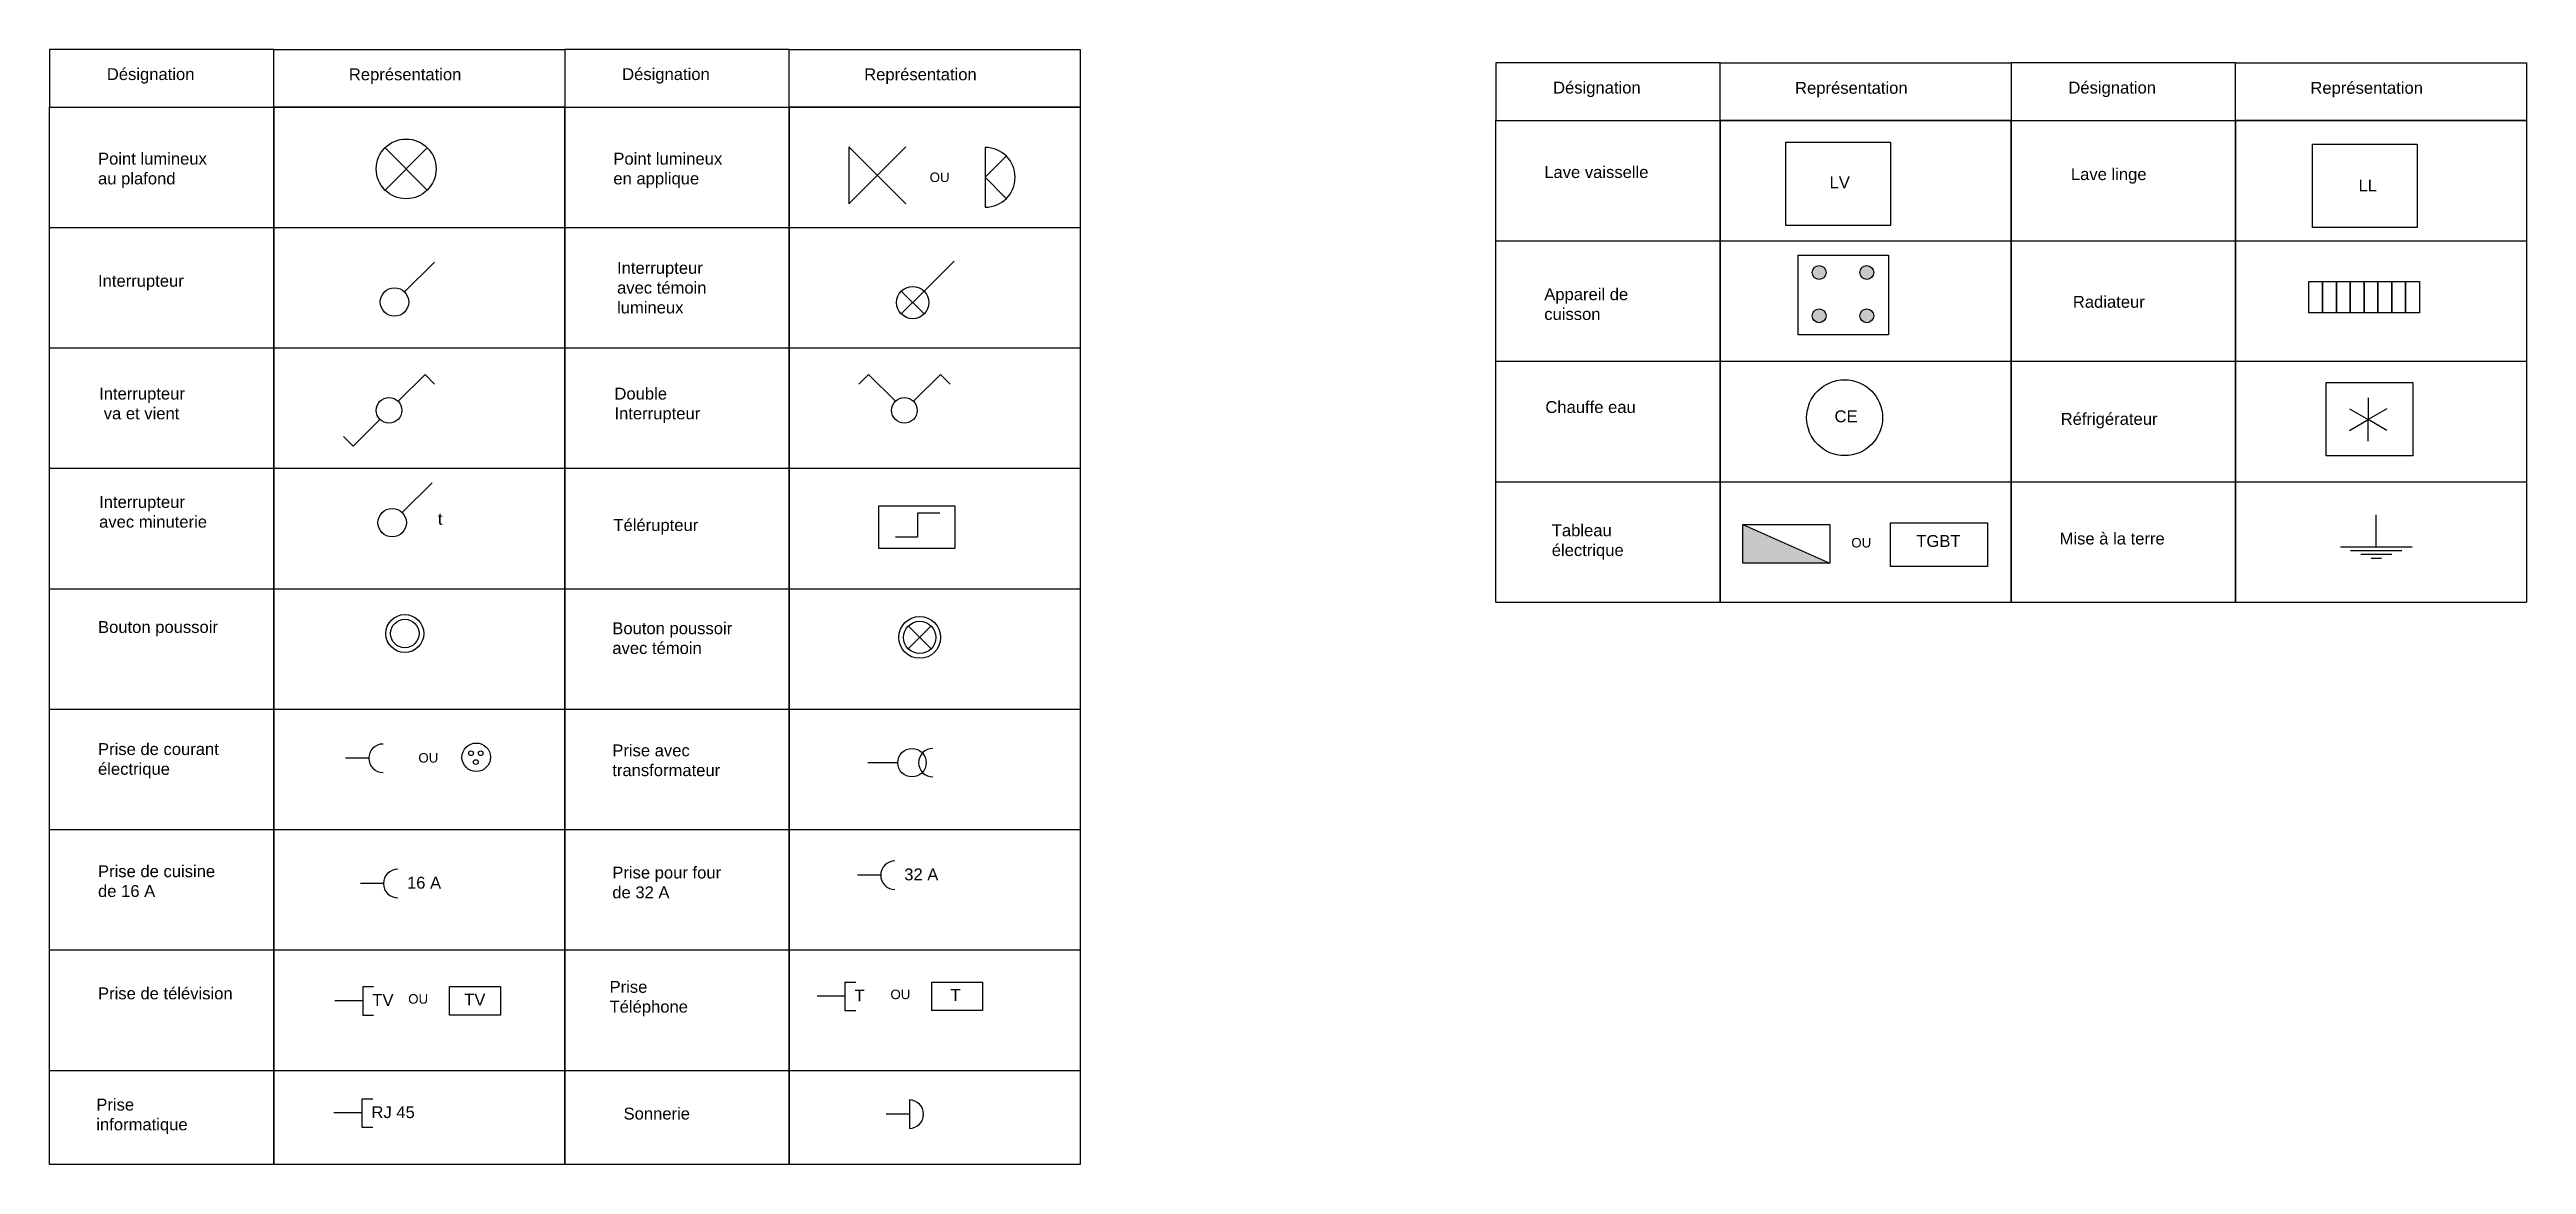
# Model space of a CAD drawing. Header units: millimetres. Extents: x 13 to 534, y 12 to 247.
import ezdxf

# ---------------------------------------------------------------- set-up
doc = ezdxf.new("R2010")
doc.units = ezdxf.units.MM
doc.styles.get("Standard").update_dxf_attribs({"font": 'arial.ttf'})

# ---------------------------------------------------------------- blocks, each defined once
blk = doc.blocks.new('Point lumineux au plafond')
for p, q in [((-4.45, 4.45), (4.45, -4.45)), ((-4.45, -4.45), (4.45, 4.45))]:
    blk.add_line(p, q)
blk.add_circle((0, 0), 6.3)
blk = doc.blocks.new('Interrupteur')
blk.add_line((2.12, 2.12), (8.41, 8.41))
blk.add_circle((0, 0), 3)
blk = doc.blocks.new('Interrupteur va et vient')
for p, q in [((1.91, 1.91), (7.57, 7.57)), ((7.57, 7.57), (9.6, 5.53)), ((-1.91, -1.91), (-7.57, -7.57)), ((-7.57, -7.57), (-9.6, -5.53))]:
    blk.add_line(p, q)
blk.add_circle((0, 0), 2.7)
blk = doc.blocks.new('Interrupteur avec minuterie')
blk.add_line((2.12, 2.12), (8.41, 8.41))
blk.add_circle((0, 0), 3)
at = {"insert": (9.61, 2.05), "char_height": 2.5, "attachment_point": 1}
blk.add_mtext_dynamic_manual_height_columns('t', width=9.5349, gutter_width=12.5, heights=[0], dxfattribs=at)
blk = doc.blocks.new('bouton poussoir')
for radius in [4, 3]:
    blk.add_circle((0, 0), radius)
blk = doc.blocks.new('Prise de courant electrique (version 1)')
blk.add_line((0, 0), (-4.86, 0))
blk.add_arc((3, 0), 3, 90, 270)
blk = doc.blocks.new('Prise de courant électrique (version2)')
for centre, radius in [((0, 0), 3), ((-1.1, 0.84), 0.5), ((0.95, 0.84), 0.5), ((-0.08, -1.03), 0.5)]:
    blk.add_circle(centre, radius)
blk = doc.blocks.new('Prise de cuisine 16 A')
blk.add_line((0, 0), (-4.86, 0))
blk.add_arc((3, 0), 3, 90, 270)
at = {"insert": (4.95, 1.42), "char_height": 2.5, "attachment_point": 1}
blk.add_mtext_dynamic_manual_height_columns('16 A', width=13.6222, gutter_width=12.5, heights=[0], dxfattribs=at)
blk = doc.blocks.new('Prise Tv (v1)')
for p, q in [((0, 0), (-5.86, 0)), ((0, 3), (0, -3)), ((0, 3), (2.29, 3)), ((0, -3), (2.29, -3))]:
    blk.add_line(p, q)
at = {"insert": (2.03, 1.41), "char_height": 2.5, "attachment_point": 1}
blk.add_mtext_dynamic_manual_height_columns('TV', width=13.6222, gutter_width=12.5, heights=[0], dxfattribs=at)
blk = doc.blocks.new('Prise Tv (v2)')
blk.add_lwpolyline([(-5.34, 3), (5.34, 3), (5.34, -3), (-5.34, -3)], close=True)
at = {"insert": (-2.27, 1.52), "char_height": 2.5, "attachment_point": 1}
blk.add_mtext_dynamic_manual_height_columns('TV', width=13.6222, gutter_width=12.5, heights=[0], dxfattribs=at)
blk = doc.blocks.new('Rj 45')
for p, q in [((0, 0), (-5.86, 0)), ((0, 3), (0, -3)), ((0, 3), (2.29, 3)), ((0, -3), (2.29, -3))]:
    blk.add_line(p, q)
at = {"insert": (2.03, 1.41), "char_height": 2.5, "attachment_point": 1}
blk.add_mtext_dynamic_manual_height_columns('RJ 45', width=13.6222, gutter_width=12.5, heights=[0], dxfattribs=at)
blk = doc.blocks.new('Point lumineux en applique v1')
for p, q in [((181.14, 226.37), (193.14, 214.37)), ((193.14, 226.37), (181.14, 214.37))]:
    blk.add_line(p, q)
blk.add_lwpolyline([(181.14, 226.37), (181.14, 214.37)])
blk = doc.blocks.new('Point lumineux en applique v2')
for p, q in [((0, 6.3), (0, -6.3)), ((0, 0), (4.45, 4.45)), ((0, 0), (4.45, -4.45))]:
    blk.add_line(p, q)
blk.add_arc((0, 0), 6.3, 270, 90)
blk = doc.blocks.new('Interrupteur avec temoin lumineux')
for p, q in [((2.41, 2.41), (8.69, 8.69)), ((-2.41, 2.41), (2.41, -2.41)), ((-2.41, -2.41), (2.41, 2.41))]:
    blk.add_line(p, q)
blk.add_circle((0, 0), 3.4)
blk = doc.blocks.new('Double interrupteur')
for p, q in [((-7.57, 7.57), (-9.6, 5.53)), ((-1.91, 1.91), (-7.57, 7.57)), ((1.91, 1.91), (7.57, 7.57)), ((7.57, 7.57), (9.6, 5.53))]:
    blk.add_line(p, q)
blk.add_circle((0, 0), 2.7)
blk = doc.blocks.new('Télérupteur')
for p, q in [((12.81, 7.45), (8.14, 7.45)), ((8.14, 7.45), (8.14, 2.47)), ((3.47, 2.47), (8.14, 2.47))]:
    blk.add_line(p, q)
blk.add_lwpolyline([(0, 9.02), (15.98, 9.02), (15.98, 0), (0, 0)], close=True)
blk = doc.blocks.new('Bouton poussoir avec témoin')
for p, q in [((-2.41, 2.41), (2.41, -2.41)), ((-2.41, -2.41), (2.41, 2.41))]:
    blk.add_line(p, q)
for radius in [4.4, 3.4]:
    blk.add_circle((0, 0), radius)
blk = doc.blocks.new('Prise avec transformateur')
blk.add_line((0, 0), (-6.31, 0))
blk.add_circle((3, 0), 3)
blk.add_arc((7.4, 0), 3, 90, 270)
blk = doc.blocks.new('Prise pour four 32 A')
blk.add_line((4.86, 0), (0, 0))
blk.add_arc((7.86, 0), 3, 90, 270)
at = {"insert": (9.81, 1.42), "char_height": 2.5, "attachment_point": 1}
blk.add_mtext_dynamic_manual_height_columns('32 A', width=13.6222, gutter_width=12.5, heights=[0], dxfattribs=at)
blk = doc.blocks.new('Prise Téléphone v1')
for p, q in [((0, 0), (-5.86, 0)), ((0, 3), (0, -3)), ((0, 3), (2.29, 3)), ((0, -3), (2.29, -3))]:
    blk.add_line(p, q)
at = {"insert": (2.03, 1.41), "char_height": 2.5, "attachment_point": 1}
blk.add_mtext_dynamic_manual_height_columns('T', width=13.6222, gutter_width=12.5, heights=[0], dxfattribs=at)
blk = doc.blocks.new('Prise téléphone v2')
blk.add_lwpolyline([(-5.34, 3), (5.34, 3), (5.34, -3), (-5.34, -3)], close=True)
at = {"insert": (-1.42, 1.52), "char_height": 2.5, "attachment_point": 1}
blk.add_mtext_dynamic_manual_height_columns('T', width=13.6222, gutter_width=12.5, heights=[0], dxfattribs=at)
blk = doc.blocks.new('Sonnerie')
for p, q in [((4.86, 0), (0, 0)), ((4.86, 3), (4.86, -3))]:
    blk.add_line(p, q)
blk.add_arc((4.86, 0), 3, 270, 90)
blk = doc.blocks.new('Lave vaisselle')
blk.add_lwpolyline([(-11.05, 9.07), (10.96, 9.07), (10.96, -8.49), (-11.05, -8.49)], close=True)
at = {"insert": (-1.86, 1.84), "char_height": 2.5, "attachment_point": 1}
blk.add_mtext_dynamic_manual_height_columns('LV', width=39.6255, gutter_width=12.5, heights=[0], dxfattribs=at)
blk = doc.blocks.new('Lave linge')
blk.add_lwpolyline([(-11.11, 9.04), (10.91, 9.04), (10.91, -8.52), (-11.11, -8.52)], close=True)
at = {"insert": (-1.44, 1.58), "char_height": 2.5, "attachment_point": 1}
blk.add_mtext_dynamic_manual_height_columns('LL', width=39.6255, gutter_width=12.5, heights=[0], dxfattribs=at)
blk = doc.blocks.new('Appareil de cuisson')
h = blk.add_hatch(color=256)
h.dxf.hatch_style = 1
h.paths.add_polyline_path([(-3.64, 4.73, 1), (-6.56, 4.73, 1)])
h.paths.add_polyline_path([(6.36, 4.73, 1), (3.44, 4.73, 1)])
h.paths.add_polyline_path([(6.36, -4.37, 1), (3.44, -4.37, 1)])
h.paths.add_polyline_path([(-3.64, -4.37, 1), (-6.56, -4.37, 1)])
blk.add_lwpolyline([(-9.5, 8.4), (9.5, 8.4), (9.5, -8.4), (-9.5, -8.4)], close=True)
for centre in [(-5.1, 4.73), (4.9, 4.73), (-5.1, -4.37), (4.9, -4.37)]:
    blk.add_circle(centre, 1.46)
blk = doc.blocks.new('radiateur')
for points in [[(0, 0), (2.91, 0), (2.91, -6.59), (0, -6.59)], [(2.91, 0), (5.82, 0), (5.82, -6.59), (2.91, -6.59)], [(5.82, 0), (8.73, 0), (8.73, -6.59), (5.82, -6.59)], [(8.73, 0), (11.64, 0), (11.64, -6.59), (8.73, -6.59)], [(11.64, 0), (14.54, 0), (14.54, -6.59), (11.64, -6.59)], [(14.54, 0), (17.45, 0), (17.45, -6.59), (14.54, -6.59)], [(17.45, 0), (20.36, 0), (20.36, -6.59), (17.45, -6.59)], [(20.36, 0), (23.27, 0), (23.27, -6.59), (20.36, -6.59)]]:
    blk.add_lwpolyline(points, close=True)
blk = doc.blocks.new('chauffe eau')
blk.add_circle((0, 0), 7.99)
at = {"insert": (-2.12, 1.55), "char_height": 2.5, "attachment_point": 1}
blk.add_mtext_dynamic_manual_height_columns('CE', width=39.6255, gutter_width=12.5, heights=[0], dxfattribs=at)
blk = doc.blocks.new('réfrigérateur')
for p in [(-3.95, 2.28), (-3.95, -2.28), (0, 4.57), (3.95, 2.28), (0, -4.57), (3.95, -2.28)]:
    blk.add_line(p, (0, 0))
blk.add_lwpolyline([(-8.87, 7.82), (9.37, 7.82), (9.37, -7.67), (-8.87, -7.67)], close=True)
blk = doc.blocks.new('Tableau électrique v1')
h = blk.add_hatch(color=256)
h.dxf.hatch_style = 1
h.paths.add_polyline_path([(0, 8.2), (0, 0), (18.31, 0)])
blk.add_line((0, 8.2), (18.31, 0))
blk.add_lwpolyline([(0, 8.2), (18.31, 8.2), (18.31, 0), (0, 0)], close=True)
blk = doc.blocks.new('Tableau électrique TGBT Tableau Général Basse Tension')
blk.add_lwpolyline([(0, 9.2), (20.41, 9.2), (20.41, 0), (0, 0)], close=True)
at = {"insert": (5.44, 6.65), "char_height": 2.5, "attachment_point": 1}
blk.add_mtext_dynamic_manual_height_columns('TGBT', width=13.7416, gutter_width=12.5, heights=[0], dxfattribs=at)
blk = doc.blocks.new('Prise terre')
for p, q in [((0, -6.7), (0, 0)), ((-7.56, -6.7), (7.56, -6.7)), ((-5.4, -7.49), (5.4, -7.49)), ((-3.24, -8.29), (3.24, -8.29)), ((-1.08, -9.08), (1.08, -9.08))]:
    blk.add_line(p, q)

msp = doc.modelspace()

# ---------------------------------------------------------------- linework, layer by layer
for p, q in [((12.89, 234.76), (229.82, 234.76)), ((317.28, 231.92), (534.21, 231.92)), ((12.89, 209.39), (229.82, 209.39)), ((317.28, 206.55), (534.21, 206.55)), ((12.89, 184.03), (229.82, 184.03)), ((317.28, 181.19), (534.21, 181.19)), ((12.89, 158.66), (229.82, 158.66)), ((317.28, 155.82), (534.21, 155.82)), ((12.89, 133.3), (229.82, 133.3)), ((317.28, 130.46), (534.21, 130.46)), ((12.89, 107.93), (229.82, 107.93)), ((12.89, 82.57), (229.82, 82.57)), ((12.89, 57.2), (229.82, 57.2)), ((12.89, 31.84), (229.82, 31.84))]:
    msp.add_line(p, q)
for points in [[(12.89, 234.76), (60.11, 234.76), (60.11, 246.87), (12.89, 246.87)], [(121.36, 234.76), (60.11, 234.76), (60.11, 246.87), (121.36, 246.87)], [(121.36, 234.76), (168.58, 234.76), (168.58, 246.87), (121.36, 246.87)], [(229.82, 234.76), (168.58, 234.76), (168.58, 246.87), (229.82, 246.87)], [(317.28, 231.92), (364.5, 231.92), (364.5, 244.04), (317.28, 244.04)], [(425.75, 231.92), (364.5, 231.92), (364.5, 244.04), (425.75, 244.04)], [(425.75, 231.92), (472.96, 231.92), (472.96, 244.04), (425.75, 244.04)], [(534.21, 231.92), (472.96, 231.92), (472.96, 244.04), (534.21, 244.04)], [(12.89, 234.76), (60.11, 234.76), (60.11, 12), (12.89, 12)], [(60.11, 234.76), (121.36, 234.76), (121.32, 12), (60.07, 12)], [(121.36, 234.76), (168.57, 234.76), (168.57, 12), (121.36, 12)], [(168.57, 234.76), (229.82, 234.76), (229.78, 12), (168.53, 12)]]:
    msp.add_lwpolyline(points, close=True)
for points in [[(317.28, 130.46), (317.28, 231.92), (364.5, 231.92), (364.5, 130.46)], [(364.48, 130.46), (364.5, 231.92), (425.75, 231.92), (425.73, 130.46)], [(425.75, 130.46), (425.75, 231.92), (472.96, 231.92), (472.96, 130.46)], [(472.94, 130.46), (472.96, 231.92), (534.21, 231.92), (534.19, 130.46)]]:
    msp.add_lwpolyline(points)

# ---------------------------------------------------------------- block references
for name, p in [('Point lumineux au plafond', (87.95, 221.72)), ('Point lumineux en applique v1', (0, 0)), ('Point lumineux en applique v2', (209.82, 219.95)), ('Lave vaisselle', (389.4, 218.3)), ('Lave linge', (500.3, 217.9)), ('Appareil de cuisson', (390.46, 195.16)), ('Interrupteur', (85.5, 193.68)), ('Interrupteur avec temoin lumineux', (194.57, 193.57)), ('radiateur', (488.4, 197.97)), ('Interrupteur va et vient', (84.35, 170.86)), ('Double interrupteur', (192.82, 170.86)), ('chauffe eau', (390.7, 169.31)), ('réfrigérateur', (500.91, 168.92)), ('Interrupteur avec minuterie', (85.01, 147.21)), ('Télérupteur', (187.44, 141.74)), ('Tableau électrique v1', (369.29, 138.65)), ('Tableau électrique TGBT Tableau Général Basse Tension', (400.35, 137.94)), ('Prise terre', (502.61, 148.84)), ('bouton poussoir', (87.67, 123.85)), ('Bouton poussoir avec témoin', (196.04, 123.03)), ('Prise de courant electrique (version 1)', (80.08, 97.58)), ('Prise de courant électrique (version2)', (102.7, 97.79)), ('Prise avec transformateur', (191.42, 96.64)), ('Prise de cuisine 16 A', (83.18, 71.19)), ('Prise pour four 32 A', (182.97, 72.94)), ('Prise Tv (v1)', (78.8, 46.48)), ('Prise Tv (v2)', (102.44, 46.48)), ('Prise Téléphone v1', (180.29, 47.43)), ('Prise téléphone v2', (203.93, 47.43)), ('Rj 45', (78.62, 22.87)), ('Sonnerie', (189, 22.61))]:
    msp.add_blockref(name, p)

# ---------------------------------------------------------------- texts
at = {"attachment_point": 1}
for s, width, insert, char_height in [('Désignation', 26.0986, (24.95, 242.94), 2.5), ('Représentation', 26.0986, (75.89, 242.89), 2.5), ('Désignation', 26.0986, (133.41, 242.94), 2.5), ('Représentation', 26.0986, (184.35, 242.89), 2.5), ('Désignation', 26.0986, (329.34, 240.1), 2.5), ('Représentation', 26.0986, (380.28, 240.05), 2.5), ('Désignation', 26.0986, (437.8, 240.1), 2.5), ('Représentation', 26.0986, (488.74, 240.05), 2.5), ('Point lumineux\\Pau plafond', 39.6255, (23.1, 225.13), 2.5), ('Point lumineux\\Pen applique', 39.6255, (131.57, 225.13), 2.5), ('OU', 4.642, (198.13, 220.96), 2), ('Lave vaisselle', 39.6255, (327.49, 222.3), 2.5), ('Lave linge', 39.6255, (438.33, 221.87), 2.5), ('Interrupteur', 39.6255, (23.1, 199.4), 2.5), ('Interrupteur\\Pavec témoin\\Plumineux', 39.6255, (132.34, 202.12), 2.5), ('Appareil de \\Pcuisson', 39.6255, (327.49, 196.57), 2.5), ('Radiateur', 39.6255, (438.74, 194.97), 2.5), ('Interrupteur\\P va et vient', 39.6255, (23.33, 175.64), 2.5), ('Double\\PInterrupteur', 39.6255, (131.79, 175.64), 2.5), ('Chauffe eau', 39.6255, (327.72, 172.81), 2.5), ('Réfrigérateur', 39.6255, (436.18, 170.31), 2.5), ('Interrupteur\\Pavec minuterie', 39.6255, (23.33, 152.82), 2.5), ('Télérupteur', 39.6255, (131.57, 147.95), 2.5), ('Tableau\\Pélectrique', 39.6255, (329.07, 146.84), 2.5), ('OU', 4.642, (392.11, 143.98), 2), ('Mise à la terre', 39.6255, (435.95, 145.11), 2.5), ('Bouton poussoir', 39.6255, (23.1, 126.48), 2.5), ('Bouton poussoir\\Pavec témoin', 39.6255, (131.34, 126.21), 2.5), ('Prise de courant \\Pélectrique', 39.6255, (23.1, 100.76), 2.5), ('Prise avec\\Ptransformateur', 39.6255, (131.34, 100.48), 2.5), ('OU', 4.642, (90.53, 98.67), 2), ('Prise de cuisine\\Pde 16 A', 39.6255, (23.1, 75.03), 2.5), ('Prise pour four\\Pde 32 A', 39.6255, (131.34, 74.75), 2.5), ('Prise de télévision', 39.6255, (23.1, 49.3), 2.5), ('OU', 4.642, (88.38, 47.89), 2), ('Prise\\PTéléphone', 39.6255, (130.76, 50.67), 2.5), ('OU', 4.642, (189.88, 48.84), 2), ('Prise\\Pinformatique', 39.6255, (22.74, 25.87), 2.5), ('Sonnerie', 39.6255, (133.71, 23.98), 2.5)]:
    msp.add_mtext_dynamic_manual_height_columns(s, width=width, gutter_width=12.5, heights=[0], dxfattribs=dict(at, insert=insert, char_height=char_height))

doc.saveas('drawing.dxf')
